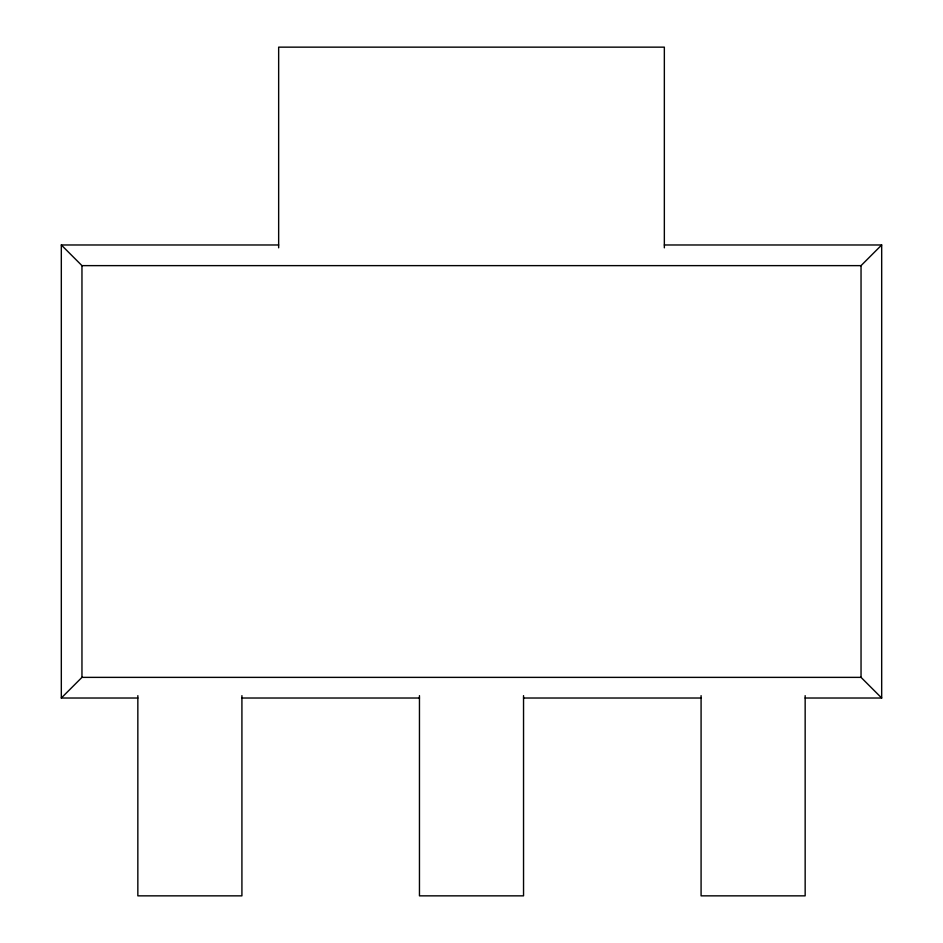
<?xml version="1.0" encoding="UTF-8"?>
<svg xmlns="http://www.w3.org/2000/svg" width="943" height="943" viewBox="0 0 943 943"><rect width="100%" height="100%" fill="white"/><g stroke="black" fill="none" stroke-linecap="round" stroke-linejoin="round"><path stroke-width="1.41" d="M137.843 698.02L61.319 698.02L81.958 677.369L861.042 677.369L881.681 698.02L805.157 698.02M61.319 698.02L61.319 244.98L81.958 265.631L861.042 265.631L881.681 244.98L881.681 698.02M61.319 244.98L278.656 244.98M664.344 244.98L881.681 244.98M241.915 698.02L419.458 698.02M523.542 698.02L701.085 698.02M861.042 265.631L861.042 677.369M805.157 695.651L805.157 895.85L701.085 895.85L701.085 695.651M664.344 247.832L664.344 47.15L278.656 47.15L278.656 247.832M523.542 695.651L523.542 895.85L419.458 895.85L419.458 695.651M241.915 695.651L241.915 895.85L137.843 895.85L137.843 695.651M81.958 265.631L81.958 677.369"/></g></svg>
